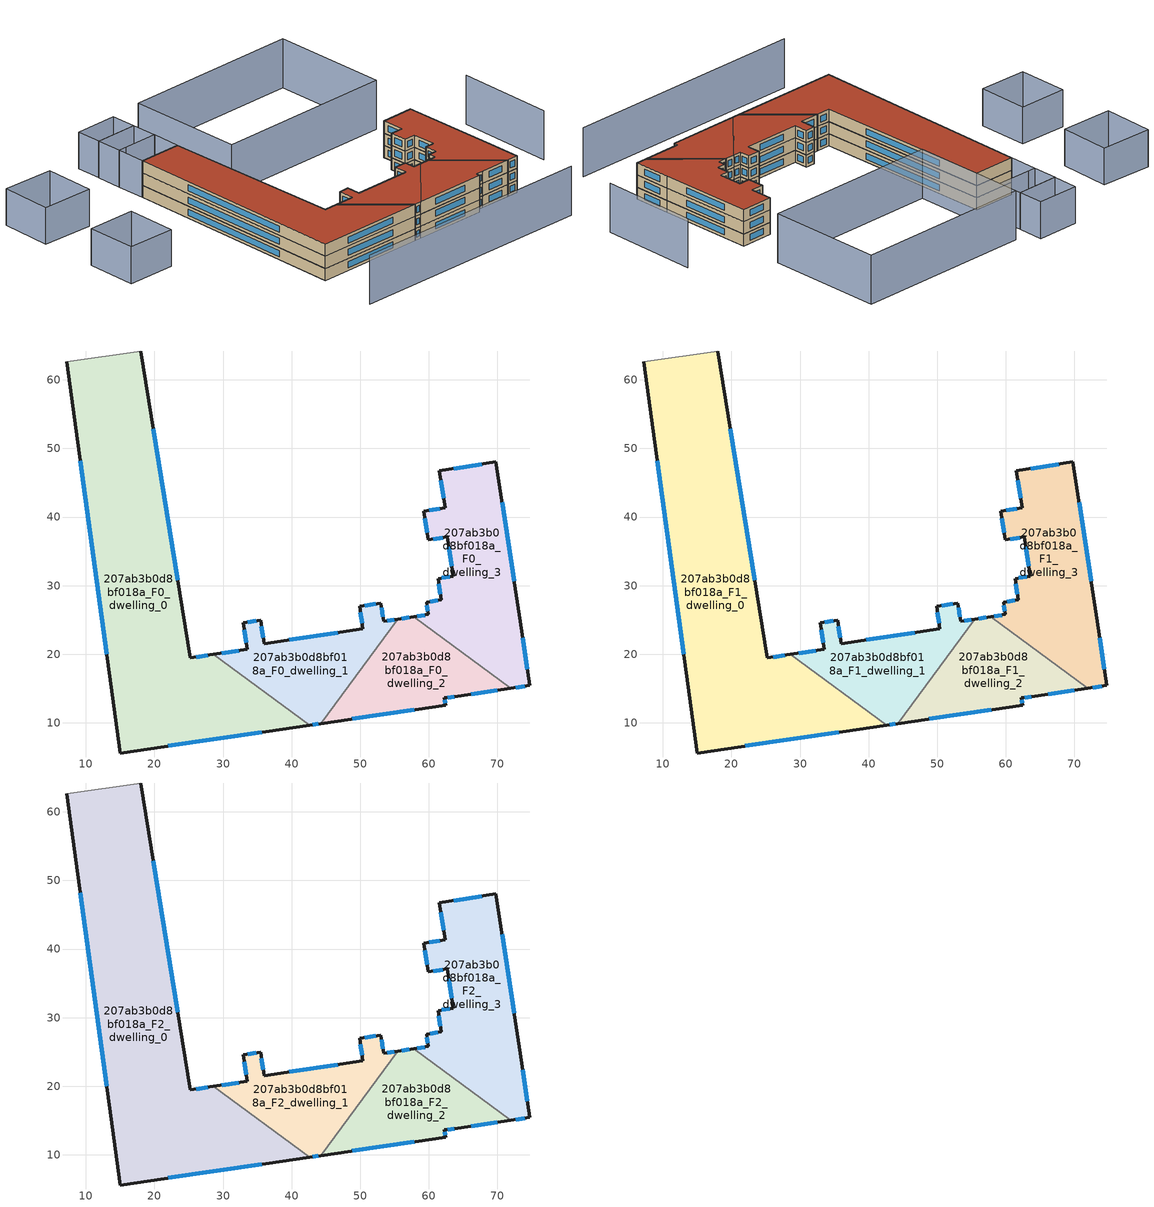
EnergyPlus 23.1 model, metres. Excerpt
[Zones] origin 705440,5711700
207ab3b0d8bf018a_F0_dwelling_0
 floor ground (EU_floor_Construction): 42.64,9.66 28.6,19.96 25.23,19.47 18.03,64.2 7.22,62.64 15,5.6 z0
 wall outside (EU_wall_Construction): 18.03,64.2 25.23,19.47 28.6,19.96 / 42.64,9.66 15,5.6 7.22,62.64 z0:3
 wall adiabatic (EU_wall_Construction): 7.22,62.64 18.03,64.2 z0:3
 wall to 207ab3b0d8bf018a_F0_dwelling_1 (EU_wall_Construction): 28.6,19.96 42.64,9.66 z0:3
 window (EU_Window_Construction): 19.85,52.89 23.41,30.78 / 26.08,19.59 27.75,19.84 / 35.65,8.63 21.99,6.63 / 13.03,20.02 9.19,48.21 z0.76:2.24
207ab3b0d8bf018a_F0_dwelling_1
 floor ground (EU_floor_Construction): 44.28,9.9 55.44,25.11 53.42,24.81 53.02,27.44 49.9,26.97 50.4,23.69 35.98,21.55 35.48,24.94 32.97,24.57 33.54,20.69 28.6,19.96 42.64,9.66 z0
 wall outside (EU_wall_Construction): 44.28,9.9 42.64,9.66 / 28.6,19.96 33.54,20.69 32.97,24.57 35.48,24.94 35.98,21.55 50.4,23.69 49.9,26.97 53.02,27.44 53.42,24.81 55.44,25.11 z0:3
 wall to 207ab3b0d8bf018a_F0_dwelling_2 (EU_wall_Construction): 55.44,25.11 44.28,9.9 z0:3
 window (EU_Window_Construction): 53.93,24.88 54.93,25.03 / 43.86,9.84 43.06,9.72 / 29.85,20.15 32.29,20.51 / 33.4,21.67 33.12,23.59 / 33.6,24.66 34.84,24.84 / 35.6,24.08 35.85,22.41 / 39.63,22.09 46.75,23.15 / 50.27,24.52 50.03,26.14 / 50.69,27.09 52.23,27.32 / 53.12,26.77 53.32,25.47 z0.76:2.24
207ab3b0d8bf018a_F0_dwelling_2
 floor ground (EU_floor_Construction): 71.97,15.04 57.77,25.46 55.44,25.11 44.28,9.9 62.44,12.57 62.28,13.62 64.19,13.89 z0
 wall outside (EU_wall_Construction): 71.97,15.04 64.19,13.89 62.28,13.62 62.44,12.57 44.28,9.9 / 55.44,25.11 57.77,25.46 z0:3
 wall to 207ab3b0d8bf018a_F0_dwelling_3 (EU_wall_Construction): 57.77,25.46 71.97,15.04 z0:3
 window (EU_Window_Construction): 70.01,14.75 66.16,14.19 / 63.71,13.82 62.76,13.69 / 62.32,13.35 62.4,12.83 / 57.84,11.89 48.87,10.57 / 56.03,25.2 57.18,25.38 z0.76:2.24
207ab3b0d8bf018a_F0_dwelling_3
 floor ground (EU_floor_Construction): 74.71,15.45 73.35,24.79 69.77,48.02 61.54,46.74 62.38,41.35 59.27,40.87 59.92,36.66 62.71,37.1 63.59,31.37 61.35,31.03 61.82,27.93 59.67,27.6 59.94,25.79 57.77,25.46 71.97,15.04 z0
 wall outside (EU_wall_Construction): 57.77,25.46 59.94,25.79 59.67,27.6 61.82,27.93 61.35,31.03 63.59,31.37 62.71,37.1 59.92,36.66 59.27,40.87 62.38,41.35 61.54,46.74 69.77,48.02 73.35,24.79 74.71,15.45 71.97,15.04 z0:3
 window (EU_Window_Construction): 61.7,28.71 61.47,30.25 / 61.91,31.11 63.02,31.28 / 63.37,32.82 62.93,35.65 / 62.01,36.99 60.63,36.77 / 59.76,37.73 59.44,39.8 / 60.06,40.99 61.59,41.23 / 62.17,42.71 61.76,45.38 / 63.62,47.06 67.69,47.7 / 70.67,42.15 72.45,30.66 / 73.7,22.43 74.37,17.81 / 74.02,15.34 72.67,15.14 / 58.32,25.55 59.39,25.71 / 59.87,26.25 59.73,27.14 / 60.21,27.68 61.27,27.85 z0.76:2.24
207ab3b0d8bf018a_F1_dwelling_0
 floor to 207ab3b0d8bf018a_F0_dwelling_0 (EU_floor_Construction): 42.64,9.66 28.6,19.96 25.23,19.47 18.03,64.2 7.22,62.64 15,5.6 z3
 wall outside (EU_wall_Construction): 18.03,64.2 25.23,19.47 28.6,19.96 / 42.64,9.66 15,5.6 7.22,62.64 z3:6
 wall adiabatic (EU_wall_Construction): 7.22,62.64 18.03,64.2 z3:6
 wall to 207ab3b0d8bf018a_F1_dwelling_1 (EU_wall_Construction): 28.6,19.96 42.64,9.66 z3:6
 window (EU_Window_Construction): 19.85,52.89 23.41,30.78 / 26.08,19.59 27.75,19.84 / 35.65,8.63 21.99,6.63 / 13.03,20.02 9.19,48.21 z3.76:5.24
207ab3b0d8bf018a_F1_dwelling_1
 floor to 207ab3b0d8bf018a_F0_dwelling_1 (EU_floor_Construction): 44.28,9.9 55.44,25.11 53.42,24.81 53.02,27.44 49.9,26.97 50.4,23.69 35.98,21.55 35.48,24.94 32.97,24.57 33.54,20.69 28.6,19.96 42.64,9.66 z3
 wall outside (EU_wall_Construction): 44.28,9.9 42.64,9.66 / 28.6,19.96 33.54,20.69 32.97,24.57 35.48,24.94 35.98,21.55 50.4,23.69 49.9,26.97 53.02,27.44 53.42,24.81 55.44,25.11 z3:6
 wall to 207ab3b0d8bf018a_F1_dwelling_2 (EU_wall_Construction): 55.44,25.11 44.28,9.9 z3:6
 window (EU_Window_Construction): 53.93,24.88 54.93,25.03 / 43.86,9.84 43.06,9.72 / 29.85,20.15 32.29,20.51 / 33.4,21.67 33.12,23.59 / 33.6,24.66 34.84,24.84 / 35.6,24.08 35.85,22.41 / 39.63,22.09 46.75,23.15 / 50.27,24.52 50.03,26.14 / 50.69,27.09 52.23,27.32 / 53.12,26.77 53.32,25.47 z3.76:5.24
207ab3b0d8bf018a_F1_dwelling_2
 floor to 207ab3b0d8bf018a_F0_dwelling_2 (EU_floor_Construction): 71.97,15.04 57.77,25.46 55.44,25.11 44.28,9.9 62.44,12.57 62.28,13.62 64.19,13.89 z3
 wall outside (EU_wall_Construction): 71.97,15.04 64.19,13.89 62.28,13.62 62.44,12.57 44.28,9.9 / 55.44,25.11 57.77,25.46 z3:6
 wall to 207ab3b0d8bf018a_F1_dwelling_3 (EU_wall_Construction): 57.77,25.46 71.97,15.04 z3:6
 window (EU_Window_Construction): 70.01,14.75 66.16,14.19 / 63.71,13.82 62.76,13.69 / 62.32,13.35 62.4,12.83 / 57.84,11.89 48.87,10.57 / 56.03,25.2 57.18,25.38 z3.76:5.24
207ab3b0d8bf018a_F1_dwelling_3
 floor to 207ab3b0d8bf018a_F0_dwelling_3 (EU_floor_Construction): 74.71,15.45 73.35,24.79 69.77,48.02 61.54,46.74 62.38,41.35 59.27,40.87 59.92,36.66 62.71,37.1 63.59,31.37 61.35,31.03 61.82,27.93 59.67,27.6 59.94,25.79 57.77,25.46 71.97,15.04 z3
 wall outside (EU_wall_Construction): 57.77,25.46 59.94,25.79 59.67,27.6 61.82,27.93 61.35,31.03 63.59,31.37 62.71,37.1 59.92,36.66 59.27,40.87 62.38,41.35 61.54,46.74 69.77,48.02 73.35,24.79 74.71,15.45 71.97,15.04 z3:6
 window (EU_Window_Construction): 61.7,28.71 61.47,30.25 / 61.91,31.11 63.02,31.28 / 63.37,32.82 62.93,35.65 / 62.01,36.99 60.63,36.77 / 59.76,37.73 59.44,39.8 / 60.06,40.99 61.59,41.23 / 62.17,42.71 61.76,45.38 / 63.62,47.06 67.69,47.7 / 70.67,42.15 72.45,30.66 / 73.7,22.43 74.37,17.81 / 74.02,15.34 72.67,15.14 / 58.32,25.55 59.39,25.71 / 59.87,26.25 59.73,27.14 / 60.21,27.68 61.27,27.85 z3.76:5.24
207ab3b0d8bf018a_F2_dwelling_0
 floor to 207ab3b0d8bf018a_F1_dwelling_0 (EU_floor_Construction): 42.64,9.66 28.6,19.96 25.23,19.47 18.03,64.2 7.22,62.64 15,5.6 z6
 wall outside (EU_wall_Construction): 18.03,64.2 25.23,19.47 28.6,19.96 / 42.64,9.66 15,5.6 7.22,62.64 z6:9
 wall adiabatic (EU_wall_Construction): 7.22,62.64 18.03,64.2 z6:9
 wall to 207ab3b0d8bf018a_F2_dwelling_1 (EU_wall_Construction): 28.6,19.96 42.64,9.66 z6:9
 window (EU_Window_Construction): 19.85,52.89 23.41,30.78 / 26.08,19.59 27.75,19.84 / 35.65,8.63 21.99,6.63 / 13.03,20.02 9.19,48.21 z6.76:8.24
 roof outside (EU_roof_Construction): 18.03,64.2 25.23,19.47 28.6,19.96 42.64,9.66 15,5.6 7.22,62.64 z9
207ab3b0d8bf018a_F2_dwelling_1
 floor to 207ab3b0d8bf018a_F1_dwelling_1 (EU_floor_Construction): 44.28,9.9 55.44,25.11 53.42,24.81 53.02,27.44 49.9,26.97 50.4,23.69 35.98,21.55 35.48,24.94 32.97,24.57 33.54,20.69 28.6,19.96 42.64,9.66 z6
 wall outside (EU_wall_Construction): 44.28,9.9 42.64,9.66 / 28.6,19.96 33.54,20.69 32.97,24.57 35.48,24.94 35.98,21.55 50.4,23.69 49.9,26.97 53.02,27.44 53.42,24.81 55.44,25.11 z6:9
 wall to 207ab3b0d8bf018a_F2_dwelling_2 (EU_wall_Construction): 55.44,25.11 44.28,9.9 z6:9
 window (EU_Window_Construction): 53.93,24.88 54.93,25.03 / 43.86,9.84 43.06,9.72 / 29.85,20.15 32.29,20.51 / 33.4,21.67 33.12,23.59 / 33.6,24.66 34.84,24.84 / 35.6,24.08 35.85,22.41 / 39.63,22.09 46.75,23.15 / 50.27,24.52 50.03,26.14 / 50.69,27.09 52.23,27.32 / 53.12,26.77 53.32,25.47 z6.76:8.24
 roof outside (EU_roof_Construction): 55.44,25.11 44.28,9.9 42.64,9.66 28.6,19.96 33.54,20.69 32.97,24.57 35.48,24.94 35.98,21.55 50.4,23.69 49.9,26.97 53.02,27.44 53.42,24.81 z9
207ab3b0d8bf018a_F2_dwelling_2
 floor to 207ab3b0d8bf018a_F1_dwelling_2 (EU_floor_Construction): 71.97,15.04 57.77,25.46 55.44,25.11 44.28,9.9 62.44,12.57 62.28,13.62 64.19,13.89 z6
 wall outside (EU_wall_Construction): 71.97,15.04 64.19,13.89 62.28,13.62 62.44,12.57 44.28,9.9 / 55.44,25.11 57.77,25.46 z6:9
 wall to 207ab3b0d8bf018a_F2_dwelling_3 (EU_wall_Construction): 57.77,25.46 71.97,15.04 z6:9
 window (EU_Window_Construction): 70.01,14.75 66.16,14.19 / 63.71,13.82 62.76,13.69 / 62.32,13.35 62.4,12.83 / 57.84,11.89 48.87,10.57 / 56.03,25.2 57.18,25.38 z6.76:8.24
 roof outside (EU_roof_Construction): 71.97,15.04 64.19,13.89 62.28,13.62 62.44,12.57 44.28,9.9 55.44,25.11 57.77,25.46 z9
207ab3b0d8bf018a_F2_dwelling_3
 floor to 207ab3b0d8bf018a_F1_dwelling_3 (EU_floor_Construction): 74.71,15.45 73.35,24.79 69.77,48.02 61.54,46.74 62.38,41.35 59.27,40.87 59.92,36.66 62.71,37.1 63.59,31.37 61.35,31.03 61.82,27.93 59.67,27.6 59.94,25.79 57.77,25.46 71.97,15.04 z6
 wall outside (EU_wall_Construction): 57.77,25.46 59.94,25.79 59.67,27.6 61.82,27.93 61.35,31.03 63.59,31.37 62.71,37.1 59.92,36.66 59.27,40.87 62.38,41.35 61.54,46.74 69.77,48.02 73.35,24.79 74.71,15.45 71.97,15.04 z6:9
 window (EU_Window_Construction): 61.7,28.71 61.47,30.25 / 61.91,31.11 63.02,31.28 / 63.37,32.82 62.93,35.65 / 62.01,36.99 60.63,36.77 / 59.76,37.73 59.44,39.8 / 60.06,40.99 61.59,41.23 / 62.17,42.71 61.76,45.38 / 63.62,47.06 67.69,47.7 / 70.67,42.15 72.45,30.66 / 73.7,22.43 74.37,17.81 / 74.02,15.34 72.67,15.14 / 58.32,25.55 59.39,25.71 / 59.87,26.25 59.73,27.14 / 60.21,27.68 61.27,27.85 z6.76:8.24
 roof outside (EU_roof_Construction): 69.77,48.02 73.35,24.79 74.71,15.45 71.97,15.04 57.77,25.46 59.94,25.79 59.67,27.6 61.82,27.93 61.35,31.03 63.59,31.37 62.71,37.1 59.92,36.66 59.27,40.87 62.38,41.35 61.54,46.74 z9
shading: -21.68,42.44 -9.55,44.05 / -9.55,44.05 -7.9,31.6 / -7.9,31.6 -20.03,29.99 / -20.03,29.99 -21.68,42.44 / -10.48,58.16 -23.58,56.71 / -23.58,56.71 -24.98,69.37 / -24.98,69.37 -11.89,70.83 / -11.89,70.83 -10.48,58.16 / 18.03,64.2 7.22,62.64 / 7.22,62.64 6.21,69.66 / 6.21,69.66 17.02,71.22 / 17.02,71.22 18.03,64.2 / 16.96,71.22 6.26,69.67 / 6.26,69.67 5.34,75.98 / 5.34,75.98 16.05,77.52 / 16.05,77.52 16.96,71.22 / 4.47,82.28 15.12,83.81 / 15.12,83.81 16.03,77.51 / 16.03,77.51 5.38,75.98 / 5.38,75.98 4.47,82.28 z0:9; 89.09,25.03 85.87,49.12 / 16,-9.42 77.59,-0.56 / 19.85,80.94 64.27,87.54 / 64.27,87.54 68.52,58.95 / 68.52,58.95 24.09,52.35 / 24.09,52.35 19.85,80.94 z0:12
[Building]
EU S2 Campaign: North Axis=0; Terrain=City; Solar Distribution=FullExterior
[Site:Location]
London: Latitude=51.5; Longitude=-0.5; Time Zone=0; Elevation=25
[SizingPeriod:WeatherFileDays]
AnnualSizingPeriod: Begin Month=1; Begin Day of Month=1; End Month=12; End Day of Month=31; Day of Week for Start Day=Monday; Use Weather File Daylight Saving Period=No; Use Weather File Rain and Snow Indicators=No
[MATERIAL]
EU_InternalMass_Material: Roughness=MediumRough; Thickness=0.1; Conductivity=1; Density=1800; Specific Heat=900; Thermal Absorptance=0.9; Solar Absorptance=0.7; Visible Absorptance=0.7
[MATERIAL:NOMASS] Roughness=MediumRough; Thermal Absorptance=0.9; Solar Absorptance=0.7; Visible Absorptance=0.7
Name | Thermal Resistance
EU_wall_NoMass | 0.655885
EU_roof_NoMass | 2.70553
EU_floor_NoMass | 2.16442
[WINDOWMATERIAL:SIMPLEGLAZINGSYSTEM]
EU_Window_SimpleGlazing: UFactor=2.91071; Solar Heat Gain Coefficient=0.76; Visible Transmittance=0.76
[CONSTRUCTION]
EU_wall_Construction: EU_wall_NoMass
EU_roof_Construction: EU_roof_NoMass
EU_floor_Construction: EU_floor_NoMass
EU_InternalMass_Construction: EU_InternalMass_Material
EU_Window_Construction: EU_Window_SimpleGlazing
[ZONE] Type=1; Multiplier=1; Ceiling Height=autocalculate; Floor Area=autocalculate; Part of Total Floor Area=Yes
Name | Volume
207ab3b0d8bf018a_F0_dwelling_0; 207ab3b0d8bf018a_F1_dwelling_0; 207ab3b0d8bf018a_F2_dwelling_0 | 2354.27
207ab3b0d8bf018a_F0_dwelling_1 | 603.607
207ab3b0d8bf018a_F1_dwelling_1; 207ab3b0d8bf018a_F2_dwelling_1 | 603.608
207ab3b0d8bf018a_F0_dwelling_2 | 603.561
207ab3b0d8bf018a_F1_dwelling_2; 207ab3b0d8bf018a_F2_dwelling_2 | 603.56
207ab3b0d8bf018a_F0_dwelling_3; 207ab3b0d8bf018a_F1_dwelling_3; 207ab3b0d8bf018a_F2_dwelling_3 | 945.061
[INTERNALMASS] Construction=EU_InternalMass_Construction
Name | Zone or ZoneList | Surface Area
207ab3b0d8bf018a_F0_dwelling_0_EU_InternalMass | 207ab3b0d8bf018a_F0_dwelling_0 | 784.76
207ab3b0d8bf018a_F0_dwelling_1_EU_InternalMass | 207ab3b0d8bf018a_F0_dwelling_1 | 201.202
207ab3b0d8bf018a_F0_dwelling_2_EU_InternalMass | 207ab3b0d8bf018a_F0_dwelling_2 | 201.182
207ab3b0d8bf018a_F0_dwelling_3_EU_InternalMass | 207ab3b0d8bf018a_F0_dwelling_3 | 315.02
207ab3b0d8bf018a_F1_dwelling_0_EU_InternalMass | 207ab3b0d8bf018a_F1_dwelling_0 | 784.76
207ab3b0d8bf018a_F1_dwelling_1_EU_InternalMass | 207ab3b0d8bf018a_F1_dwelling_1 | 201.202
207ab3b0d8bf018a_F1_dwelling_2_EU_InternalMass | 207ab3b0d8bf018a_F1_dwelling_2 | 201.182
207ab3b0d8bf018a_F1_dwelling_3_EU_InternalMass | 207ab3b0d8bf018a_F1_dwelling_3 | 315.02
207ab3b0d8bf018a_F2_dwelling_0_EU_InternalMass | 207ab3b0d8bf018a_F2_dwelling_0 | 784.76
207ab3b0d8bf018a_F2_dwelling_1_EU_InternalMass | 207ab3b0d8bf018a_F2_dwelling_1 | 201.202
207ab3b0d8bf018a_F2_dwelling_2_EU_InternalMass | 207ab3b0d8bf018a_F2_dwelling_2 | 201.182
207ab3b0d8bf018a_F2_dwelling_3_EU_InternalMass | 207ab3b0d8bf018a_F2_dwelling_3 | 315.02
[OTHEREQUIPMENT] Fuel Type=Electricity; Design Level Calculation Method=Watts/Area; Power per Zone Floor Area=1; Fraction Latent=0; Fraction Radiant=0; Fraction Lost=0; Carbon Dioxide Generation Rate=0; EndUse Subcategory=EU_Step8_InternalGains
Name | Zone or ZoneList or Space or SpaceList | Schedule
EU_Step8_InternalGain_207ab3b0d8bf018a_F0_dwelling_0_f000 | 207ab3b0d8bf018a_F0_dwelling_0 | EU_Step8_GainSchedule_207ab3b0d8bf018a_F0_dwelling_0_f000
EU_Step8_InternalGain_207ab3b0d8bf018a_F0_dwelling_1_f000 | 207ab3b0d8bf018a_F0_dwelling_1 | EU_Step8_GainSchedule_207ab3b0d8bf018a_F0_dwelling_1_f000
EU_Step8_InternalGain_207ab3b0d8bf018a_F0_dwelling_2_f000 | 207ab3b0d8bf018a_F0_dwelling_2 | EU_Step8_GainSchedule_207ab3b0d8bf018a_F0_dwelling_2_f000
EU_Step8_InternalGain_207ab3b0d8bf018a_F0_dwelling_3_f000 | 207ab3b0d8bf018a_F0_dwelling_3 | EU_Step8_GainSchedule_207ab3b0d8bf018a_F0_dwelling_3_f000
EU_Step8_InternalGain_207ab3b0d8bf018a_F1_dwelling_0_f000 | 207ab3b0d8bf018a_F1_dwelling_0 | EU_Step8_GainSchedule_207ab3b0d8bf018a_F1_dwelling_0_f000
EU_Step8_InternalGain_207ab3b0d8bf018a_F1_dwelling_1_f000 | 207ab3b0d8bf018a_F1_dwelling_1 | EU_Step8_GainSchedule_207ab3b0d8bf018a_F1_dwelling_1_f000
EU_Step8_InternalGain_207ab3b0d8bf018a_F1_dwelling_2_f000 | 207ab3b0d8bf018a_F1_dwelling_2 | EU_Step8_GainSchedule_207ab3b0d8bf018a_F1_dwelling_2_f000
EU_Step8_InternalGain_207ab3b0d8bf018a_F1_dwelling_3_f000 | 207ab3b0d8bf018a_F1_dwelling_3 | EU_Step8_GainSchedule_207ab3b0d8bf018a_F1_dwelling_3_f000
EU_Step8_InternalGain_207ab3b0d8bf018a_F2_dwelling_0_f000 | 207ab3b0d8bf018a_F2_dwelling_0 | EU_Step8_GainSchedule_207ab3b0d8bf018a_F2_dwelling_0_f000
EU_Step8_InternalGain_207ab3b0d8bf018a_F2_dwelling_1_f000 | 207ab3b0d8bf018a_F2_dwelling_1 | EU_Step8_GainSchedule_207ab3b0d8bf018a_F2_dwelling_1_f000
EU_Step8_InternalGain_207ab3b0d8bf018a_F2_dwelling_2_f000 | 207ab3b0d8bf018a_F2_dwelling_2 | EU_Step8_GainSchedule_207ab3b0d8bf018a_F2_dwelling_2_f000
EU_Step8_InternalGain_207ab3b0d8bf018a_F2_dwelling_3_f000 | 207ab3b0d8bf018a_F2_dwelling_3 | EU_Step8_GainSchedule_207ab3b0d8bf018a_F2_dwelling_3_f000
[ZONEVENTILATION:DESIGNFLOWRATE] Schedule=EU_AlwaysOn; Design Flow Rate Calculation Method=AirChanges/Hour; Air Changes per Hour=0.462017; Ventilation Type=Natural; Fan Pressure Rise=0; Fan Total Efficiency=1; Constant Term Coefficient=1; Temperature Term Coefficient=0; Velocity Term Coefficient=0; Velocity Squared Term Coefficient=0; Minimum Indoor Temperature=-100; Maximum Indoor Temperature=100; Delta Temperature=-100; Minimum Outdoor Temperature=-100; Maximum Outdoor Temperature=100; Maximum Wind Speed=40
Name | Zone or ZoneList or Space or SpaceList
EU_ConstantAir_207ab3b0d8bf018a_F0_dwelling_0 | 207ab3b0d8bf018a_F0_dwelling_0
EU_ConstantAir_207ab3b0d8bf018a_F0_dwelling_1 | 207ab3b0d8bf018a_F0_dwelling_1
EU_ConstantAir_207ab3b0d8bf018a_F0_dwelling_2 | 207ab3b0d8bf018a_F0_dwelling_2
EU_ConstantAir_207ab3b0d8bf018a_F0_dwelling_3 | 207ab3b0d8bf018a_F0_dwelling_3
EU_ConstantAir_207ab3b0d8bf018a_F1_dwelling_0 | 207ab3b0d8bf018a_F1_dwelling_0
EU_ConstantAir_207ab3b0d8bf018a_F1_dwelling_1 | 207ab3b0d8bf018a_F1_dwelling_1
EU_ConstantAir_207ab3b0d8bf018a_F1_dwelling_2 | 207ab3b0d8bf018a_F1_dwelling_2
EU_ConstantAir_207ab3b0d8bf018a_F1_dwelling_3 | 207ab3b0d8bf018a_F1_dwelling_3
EU_ConstantAir_207ab3b0d8bf018a_F2_dwelling_0 | 207ab3b0d8bf018a_F2_dwelling_0
EU_ConstantAir_207ab3b0d8bf018a_F2_dwelling_1 | 207ab3b0d8bf018a_F2_dwelling_1
EU_ConstantAir_207ab3b0d8bf018a_F2_dwelling_2 | 207ab3b0d8bf018a_F2_dwelling_2
EU_ConstantAir_207ab3b0d8bf018a_F2_dwelling_3 | 207ab3b0d8bf018a_F2_dwelling_3
[HVACTEMPLATE:THERMOSTAT] Constant Heating Setpoint=20; Constant Cooling Setpoint=50
EU_HeatOnly_207ab3b0d8bf018a_F0_dwelling_0; EU_HeatOnly_207ab3b0d8bf018a_F0_dwelling_1; EU_HeatOnly_207ab3b0d8bf018a_F0_dwelling_2; EU_HeatOnly_207ab3b0d8bf018a_F0_dwelling_3; EU_HeatOnly_207ab3b0d8bf018a_F1_dwelling_0; EU_HeatOnly_207ab3b0d8bf018a_F1_dwelling_1; EU_HeatOnly_207ab3b0d8bf018a_F1_dwelling_2; EU_HeatOnly_207ab3b0d8bf018a_F1_dwelling_3; EU_HeatOnly_207ab3b0d8bf018a_F2_dwelling_0; EU_HeatOnly_207ab3b0d8bf018a_F2_dwelling_1; EU_HeatOnly_207ab3b0d8bf018a_F2_dwelling_2; EU_HeatOnly_207ab3b0d8bf018a_F2_dwelling_3
[HVACTEMPLATE:ZONE:IDEALLOADSAIRSYSTEM] System Availability Schedule=EU_AlwaysOn; Maximum Heating Supply Air Temperature=50; Minimum Cooling Supply Air Temperature=13; Maximum Heating Supply Air Humidity Ratio=0.0156; Minimum Cooling Supply Air Humidity Ratio=0.0077; Heating Limit=NoLimit; Cooling Limit=NoLimit; Heating Availability Schedule=EU_AlwaysOn; Cooling Availability Schedule=EU_CoolingOff; Dehumidification Control Type=ConstantSensibleHeatRatio; Cooling Sensible Heat Ratio=0.7; Dehumidification Setpoint=60; Humidification Control Type=None; Humidification Setpoint=30; Outdoor Air Method=None; Outdoor Air Flow Rate per Person=0.00944; Outdoor Air Flow Rate per Zone Floor Area=0; Outdoor Air Flow Rate per Zone=0; Demand Controlled Ventilation Type=None; Outdoor Air Economizer Type=NoEconomizer; Heat Recovery Type=None; Sensible Heat Recovery Effectiveness=0.7; Latent Heat Recovery Effectiveness=0.65
Name | Template Thermostat
207ab3b0d8bf018a_F0_dwelling_0 | EU_HeatOnly_207ab3b0d8bf018a_F0_dwelling_0
207ab3b0d8bf018a_F0_dwelling_1 | EU_HeatOnly_207ab3b0d8bf018a_F0_dwelling_1
207ab3b0d8bf018a_F0_dwelling_2 | EU_HeatOnly_207ab3b0d8bf018a_F0_dwelling_2
207ab3b0d8bf018a_F0_dwelling_3 | EU_HeatOnly_207ab3b0d8bf018a_F0_dwelling_3
207ab3b0d8bf018a_F1_dwelling_0 | EU_HeatOnly_207ab3b0d8bf018a_F1_dwelling_0
207ab3b0d8bf018a_F1_dwelling_1 | EU_HeatOnly_207ab3b0d8bf018a_F1_dwelling_1
207ab3b0d8bf018a_F1_dwelling_2 | EU_HeatOnly_207ab3b0d8bf018a_F1_dwelling_2
207ab3b0d8bf018a_F1_dwelling_3 | EU_HeatOnly_207ab3b0d8bf018a_F1_dwelling_3
207ab3b0d8bf018a_F2_dwelling_0 | EU_HeatOnly_207ab3b0d8bf018a_F2_dwelling_0
207ab3b0d8bf018a_F2_dwelling_1 | EU_HeatOnly_207ab3b0d8bf018a_F2_dwelling_1
207ab3b0d8bf018a_F2_dwelling_2 | EU_HeatOnly_207ab3b0d8bf018a_F2_dwelling_2
207ab3b0d8bf018a_F2_dwelling_3 | EU_HeatOnly_207ab3b0d8bf018a_F2_dwelling_3
[SIZING:ZONE] Zone Cooling Design Supply Air Temperature Input Method=SupplyAirTemperature; Zone Cooling Design Supply Air Temperature=13; Zone Heating Design Supply Air Temperature Input Method=SupplyAirTemperature; Zone Heating Design Supply Air Temperature=50; Zone Cooling Design Supply Air Humidity Ratio=0.008; Zone Heating Design Supply Air Humidity Ratio=0.008; Cooling Design Air Flow Method=DesignDay; Cooling Design Air Flow Rate=0; Cooling Minimum Air Flow per Zone Floor Area=0.000762; Cooling Minimum Air Flow=0; Cooling Minimum Air Flow Fraction=0.2; Heating Design Air Flow Method=DesignDay; Heating Design Air Flow Rate=0; Heating Maximum Air Flow per Zone Floor Area=0.002032; Heating Maximum Air Flow=0.141576; Heating Maximum Air Flow Fraction=0.3; Account for Dedicated Outdoor Air System=No; Dedicated Outdoor Air System Control Strategy=NeutralSupplyAir; Dedicated Outdoor Air Low Setpoint Temperature for Design=autosize; Dedicated Outdoor Air High Setpoint Temperature for Design=autosize; Zone Load Sizing Method=Sensible Load Only No Latent Load; Zone Latent Cooling Design Supply Air Humidity Ratio Input Method=HumidityRatioDifference; Zone Cooling Design Supply Air Humidity Ratio Difference=0.005; Zone Latent Heating Design Supply Air Humidity Ratio Input Method=HumidityRatioDifference; Zone Humidification Design Supply Air Humidity Ratio Difference=0.005
207ab3b0d8bf018a_F0_dwelling_0; 207ab3b0d8bf018a_F0_dwelling_1; 207ab3b0d8bf018a_F0_dwelling_2; 207ab3b0d8bf018a_F0_dwelling_3; 207ab3b0d8bf018a_F1_dwelling_0; 207ab3b0d8bf018a_F1_dwelling_1; 207ab3b0d8bf018a_F1_dwelling_2; 207ab3b0d8bf018a_F1_dwelling_3; 207ab3b0d8bf018a_F2_dwelling_0; 207ab3b0d8bf018a_F2_dwelling_1; 207ab3b0d8bf018a_F2_dwelling_2; 207ab3b0d8bf018a_F2_dwelling_3
[SCHEDULE:CONSTANT]
Name | Hourly Value
EU_AlwaysOn | 1
EU_CoolingOff | 0
[SCHEDULE:FILE] Column Number=1; Rows to Skip at Top=0; Number of Hours of Data=8760; Column Separator=Comma; Interpolate to Timestep=No; Minutes per Item=60; Adjust Schedule for Daylight Savings=Yes
Name | File
EU_Step8_GainSchedule_207ab3b0d8bf018a_F0_dwelling_0_f000 | ../../schedules/207ab3b0d8bf018a/207ab3b0d8bf018a_F0_dwelling_0_f000_gain.csv
EU_Step8_GainSchedule_207ab3b0d8bf018a_F0_dwelling_1_f000 | ../../schedules/207ab3b0d8bf018a/207ab3b0d8bf018a_F0_dwelling_1_f000_gain.csv
EU_Step8_GainSchedule_207ab3b0d8bf018a_F0_dwelling_2_f000 | ../../schedules/207ab3b0d8bf018a/207ab3b0d8bf018a_F0_dwelling_2_f000_gain.csv
EU_Step8_GainSchedule_207ab3b0d8bf018a_F0_dwelling_3_f000 | ../../schedules/207ab3b0d8bf018a/207ab3b0d8bf018a_F0_dwelling_3_f000_gain.csv
EU_Step8_GainSchedule_207ab3b0d8bf018a_F1_dwelling_0_f000 | ../../schedules/207ab3b0d8bf018a/207ab3b0d8bf018a_F1_dwelling_0_f000_gain.csv
EU_Step8_GainSchedule_207ab3b0d8bf018a_F1_dwelling_1_f000 | ../../schedules/207ab3b0d8bf018a/207ab3b0d8bf018a_F1_dwelling_1_f000_gain.csv
EU_Step8_GainSchedule_207ab3b0d8bf018a_F1_dwelling_2_f000 | ../../schedules/207ab3b0d8bf018a/207ab3b0d8bf018a_F1_dwelling_2_f000_gain.csv
EU_Step8_GainSchedule_207ab3b0d8bf018a_F1_dwelling_3_f000 | ../../schedules/207ab3b0d8bf018a/207ab3b0d8bf018a_F1_dwelling_3_f000_gain.csv
EU_Step8_GainSchedule_207ab3b0d8bf018a_F2_dwelling_0_f000 | ../../schedules/207ab3b0d8bf018a/207ab3b0d8bf018a_F2_dwelling_0_f000_gain.csv
EU_Step8_GainSchedule_207ab3b0d8bf018a_F2_dwelling_1_f000 | ../../schedules/207ab3b0d8bf018a/207ab3b0d8bf018a_F2_dwelling_1_f000_gain.csv
EU_Step8_GainSchedule_207ab3b0d8bf018a_F2_dwelling_2_f000 | ../../schedules/207ab3b0d8bf018a/207ab3b0d8bf018a_F2_dwelling_2_f000_gain.csv
EU_Step8_GainSchedule_207ab3b0d8bf018a_F2_dwelling_3_f000 | ../../schedules/207ab3b0d8bf018a/207ab3b0d8bf018a_F2_dwelling_3_f000_gain.csv
